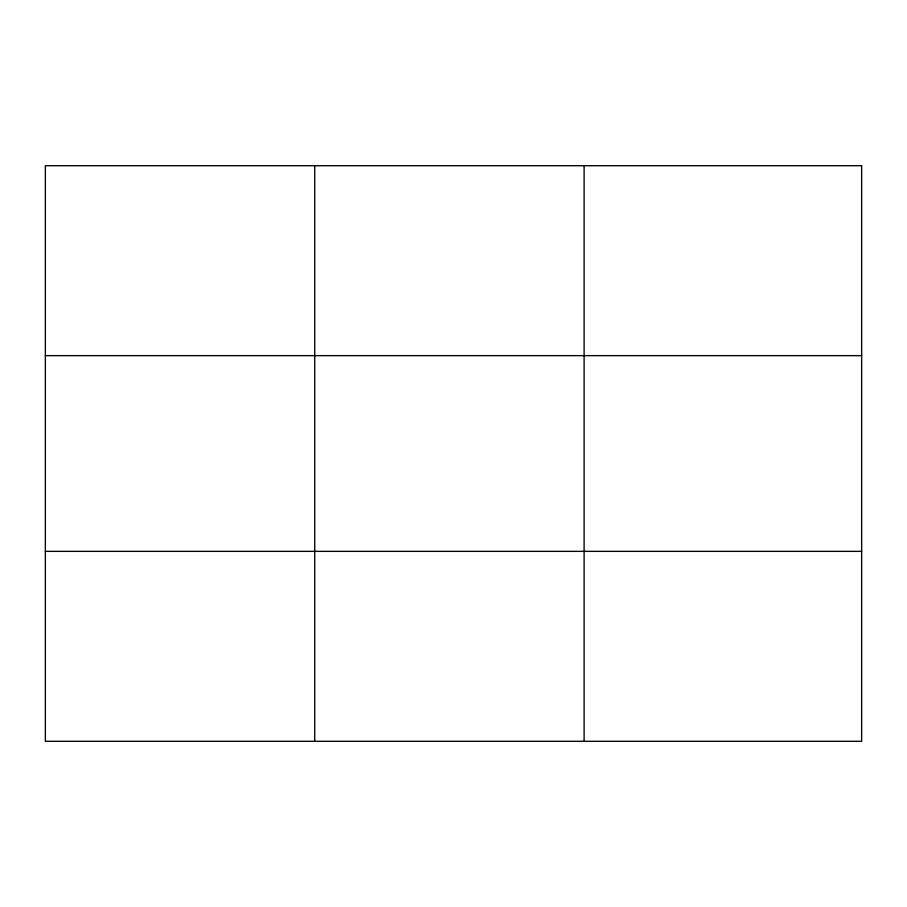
<?xml version="1.0" encoding="UTF-8"?>
<svg xmlns="http://www.w3.org/2000/svg" width="907" height="907" viewBox="0 0 907 907"><rect width="100%" height="100%" fill="white"/><g stroke="black" fill="none" stroke-linecap="round" stroke-linejoin="round"><path stroke-width="1.36" d="M314.729 741.302L314.729 165.698M584.108 741.302L584.108 165.698M45.35 355.646L861.65 355.646M45.35 551.354L861.65 551.354M861.65 165.698L861.65 741.302L45.35 741.302L45.35 165.698L861.65 165.698"/></g></svg>
